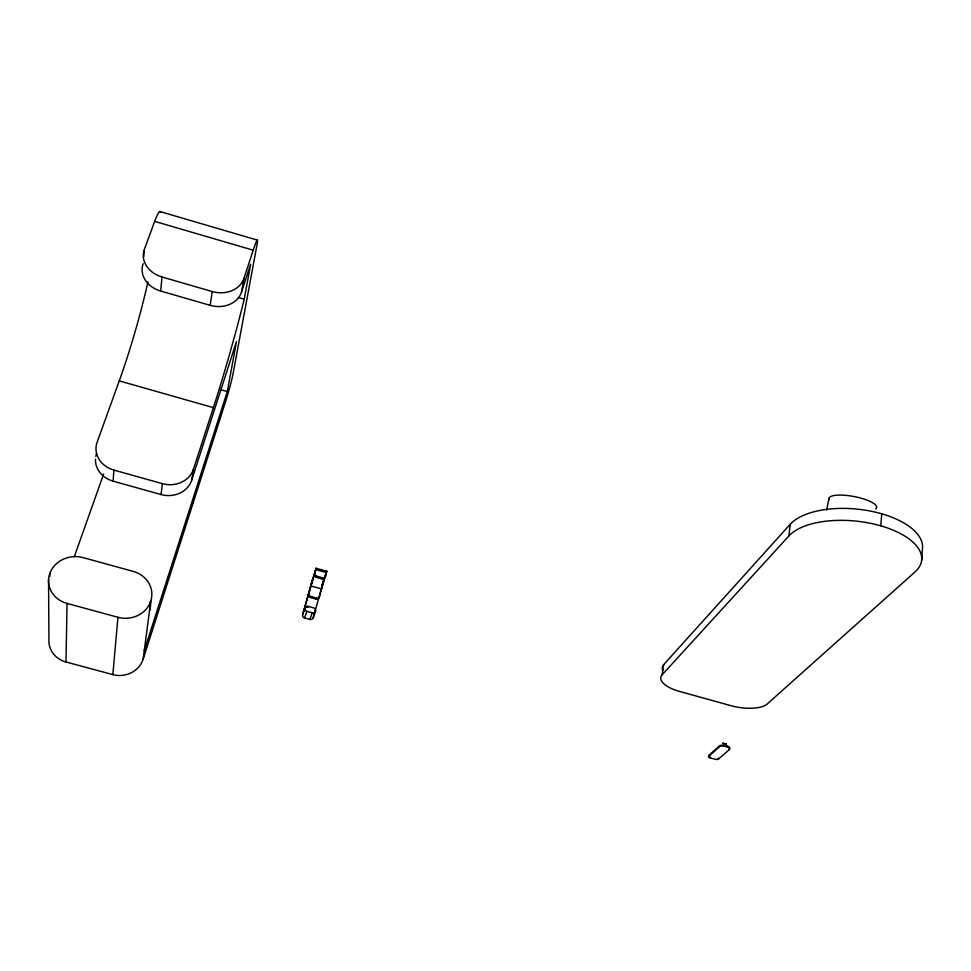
<?xml version="1.0" encoding="UTF-8"?>
<svg xmlns="http://www.w3.org/2000/svg" width="971" height="971" viewBox="0 0 971 971"><rect width="100%" height="100%" fill="white"/><g stroke="black" fill="none" stroke-linecap="round" stroke-linejoin="round"><path stroke-width="1.46" d="M143.174 263.627A25.756 21.192 8.8 0 0 160.616 291.021L210.161 305.343A25.586 21.18 10.8 0 0 241.488 292.174L243.964 278.337L253.2 250.19A25.064 1.578 -74.3 0 1 257.036 244.656L233.125 373.434A22.042 1.226 -74 0 1 225.369 402.237L143.138 659.188A24.275 22.442 -4.5 0 1 112.842 674.614L65.979 661.979L67.048 603.416A26.557 23.911 -3.8 0 1 49.764 573.582A26.557 23.911 -3.8 0 1 83.142 557.621L133.209 571.397A26.314 23.959 -0.8 0 1 150.723 601.231A26.314 23.959 -0.8 0 1 117.94 617.301L67.048 603.416M921.649 560.34L922.45 548.494A68.88 32.359 5.8 0 0 868.717 510.758A68.88 32.359 5.8 0 0 790.224 524.279L663.654 664.674L662.137 674.796A28.195 11.203 9.3 0 0 679.542 691.437L731.381 705.783A28.268 11.082 8.6 0 0 767.248 703.951L914.949 572.016A69.147 32.092 5.9 0 0 880.539 525.76A69.147 32.092 5.9 0 0 788.901 535.956L662.137 674.796M144.254 650.716L227.323 391.556L236.475 341.561L191.675 480.244A24.736 21.799 6 0 1 161.028 494.542L113.122 481.155L113.886 470.085A25.246 21.981 3.7 0 1 97.136 442.218L119.251 380.875A116.933 14.82 -74.2 0 0 147.968 281.821M143.769 256.478L144.242 250.761M880.758 525.821L881.741 513.817M112.842 674.614L117.94 617.301M160.616 291.021L162.048 277.002A26.096 21.362 9 0 1 144.363 249.341L154.692 221.364A25.185 3.095 -74.6 0 1 160.531 212.297M788.901 535.956L790.224 524.279M729.33 749.6L729.464 748.605A5.377 1.966 9.1 0 0 726.296 745.619A5.377 1.966 9.1 0 0 719.475 745.874L708.757 755.45L708.636 756.421A2.646 0.959 9.3 0 0 710.214 757.878L715.117 759.225A2.646 0.947 9.2 0 0 718.467 759.116L729.33 749.6A5.377 1.966 9.1 0 0 726.174 746.602A5.377 1.966 9.1 0 0 719.341 746.857L708.636 756.421M161.028 494.542L162.412 483.667A25.052 21.993 6.3 0 0 193.435 469.284L213.377 407.638A116.35 7.55 -74.1 0 0 244.231 299.177L250.627 264.246L241.488 292.174M726.174 746.602L726.296 745.619M719.341 746.857L719.475 745.874M718.467 759.116L718.589 758.145A2.646 0.959 9.2 0 1 718.067 758.387M710.214 757.878L710.335 756.907M143.138 659.188L150.784 601.061M210.161 305.343L212.248 291.555A25.926 21.362 11 0 0 243.964 278.337M191.675 480.244L193.435 469.284M302.588 614.789L304.87 608.113A2.779 2.573 16.9 0 1 308.232 606.377L313.597 607.858A2.779 2.573 17.5 0 1 315.611 611.075L313.22 617.714A2.755 2.549 17.4 0 1 309.907 619.449L304.578 617.981A2.755 2.549 16.8 0 1 302.588 614.789L316.133 568.096L314.47 574.164A2.779 2.537 17.3 0 0 316.485 577.357L321.838 578.837A2.779 2.537 17.9 0 0 325.176 577.138L326.839 571.033L322.748 582.527M826.637 510.054L828.967 498.366M313.22 617.714L323.768 580.233L319.192 597.323A2.767 2.537 17.6 0 1 315.866 599.034L310.538 597.566A2.767 2.537 17.1 0 1 308.535 594.373L313.172 577.296L302.94 613.745M321.899 585.355L322.287 583.996M315.393 570.742L310.89 585.95L321.547 588.899L326.086 573.703M314.47 574.164L314.847 573.06A2.779 2.537 17.4 0 0 316.862 576.264L322.226 577.745A2.779 2.537 17.9 0 0 325.564 576.034L325.176 577.138M308.535 594.373L308.899 593.305A2.767 2.549 17.1 0 0 310.902 596.497L316.243 597.978A2.767 2.549 17.7 0 0 319.58 596.255L319.192 597.323M316.485 577.357L316.862 576.264M310.538 597.566L310.902 596.497M307.868 607.421L308.232 606.377M304.578 617.981L306.885 611.342A2.779 2.573 16.9 0 1 304.87 608.113M321.838 578.837L322.226 577.745M315.866 599.034L316.243 597.978M74.318 556.711L103.63 474.018M309.907 619.449L312.261 612.822A2.779 2.573 17.5 0 0 315.611 611.075M326.742 571.264L316.06 568.302M306.885 611.342L312.261 612.822M315.769 569.637L326.474 572.611M113.886 470.085L162.412 483.667M119.251 380.875L213.377 407.638M220.053 389.492L227.323 391.556M238.441 297.49L244.231 299.177M162.048 277.002L212.248 291.555M159.899 211.532L257.303 240.092M154.692 221.364L253.2 250.19M48.55 579.578L48.938 639.768A24.493 22.394 -7.3 0 0 65.979 661.979M49.824 573.4L49.837 576.301M709.231 756.47A2.646 0.959 9.3 0 1 708.757 755.45M829.21 499.798A24.263 6.53 10.8 0 1 854.419 496.606A24.263 6.53 10.8 0 1 875.648 508.889M662.817 670.451A28.098 11.312 9.2 0 1 663.654 664.674M150.432 601.595A25.974 23.717 -1.3 0 1 149.51 610.783M113.122 481.155A24.918 21.787 3.4 0 1 95.461 459.174M95.813 456.346A24.918 21.787 3.4 0 1 96.578 453.578M315.077 610.456A2.779 2.561 17.5 0 1 315.235 612.118M304.518 609.169A2.779 2.573 16.9 0 1 305.477 607.81M306.787 607.336A2.779 2.573 16.9 0 1 307.504 607.348M722.764 743.276L726.526 744.174L722.849 743.24"/></g></svg>
